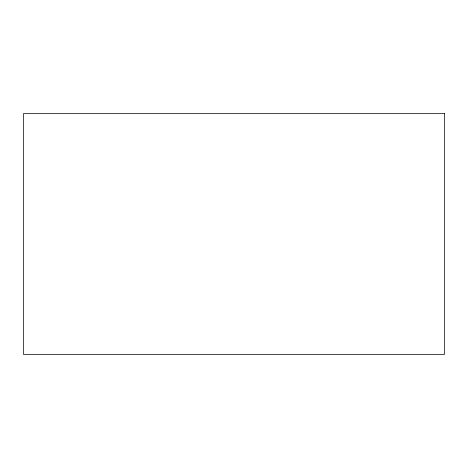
<?xml version="1.0" encoding="UTF-8"?>
<svg xmlns="http://www.w3.org/2000/svg" width="468" height="468" viewBox="0 0 468 468"><rect width="100%" height="100%" fill="white"/><g stroke="black" fill="none" stroke-linecap="round" stroke-linejoin="round"><path stroke-width="0.7" d="M444.6 113.66L23.4 113.66L23.4 354.34L444.6 354.34L444.6 113.66"/></g></svg>
